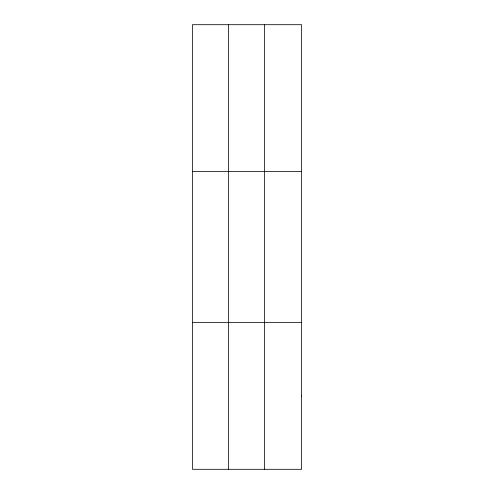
<?xml version="1.0" encoding="UTF-8"?>
<svg xmlns="http://www.w3.org/2000/svg" width="494" height="494" viewBox="0 0 494 494"><rect width="100%" height="100%" fill="white"/><g stroke="black" fill="none" stroke-linecap="round" stroke-linejoin="round"><path stroke-width="0.74" d="M228.438 24.7L228.438 469.3M264.469 24.7L264.469 469.3M192.413 171.418L301.587 171.418M192.413 322.582L301.587 322.582M301.587 395.941L301.587 469.3L192.413 469.3L192.413 24.7L301.587 24.7L301.587 395.941"/></g></svg>
